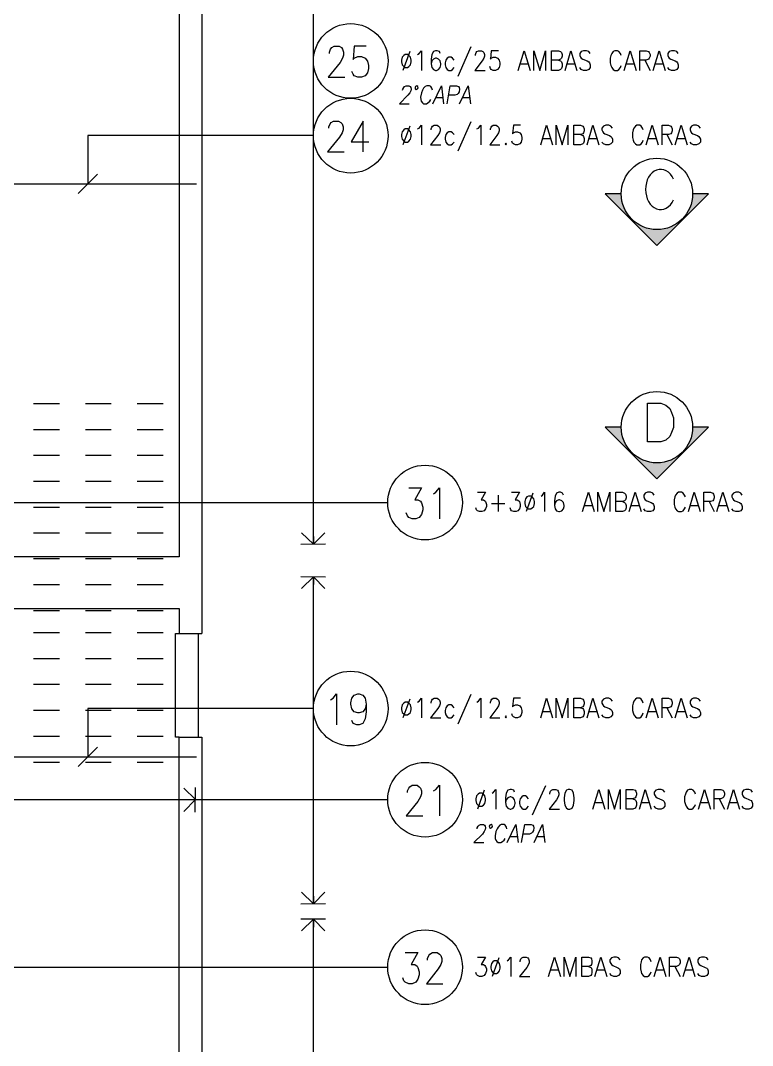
# Model space of a CAD drawing. Extents: x 157 to 1652, y -82 to 500.
# Drawn here: x 305.7 to 376.3, y 288.7 to 387.5 of the extents above; entities that cross this region are included whole.
import ezdxf

# ---------------------------------------------------------------- set-up
doc = ezdxf.new("R2010")
doc.units = 0
doc.header["$MEASUREMENT"] = 0
for name, color, linetype in [('PDF_00-COTAS-PARCIALES', 4, 'Continuous'), ('PDF_BARRAS-EN-VISTA-25', 4, 'Continuous'), ('PDF_CONTORNO-ENCOFRADO-25', 2, 'Continuous'), ('PDF_LINEAS-POS-ARMADURA', 4, 'Continuous')]:
    doc.layers.add(name, color=color, linetype=linetype)

msp = doc.modelspace()

# ---------------------------------------------------------------- hatches: boundary and pattern name
at = {"layer": 'PDF_00-COTAS-PARCIALES', "transparency": 33554559}
for points in [[(372.077, 370.83), (370.521, 370.83), (370.489, 370.195), (370.299, 369.592), (370.013, 369.021), (369.632, 368.513), (369.156, 368.1), (368.616, 367.751), (368.045, 367.529), (367.41, 367.402), (366.775, 367.402), (366.172, 367.529), (365.569, 367.751), (365.029, 368.1), (364.553, 368.513), (364.172, 369.021), (363.886, 369.592), (363.727, 370.195), (363.664, 370.83), (362.108, 370.83), (367.092, 365.846), (368.68, 367.402), (368.775, 367.529), (369.029, 367.751), (369.346, 368.1), (369.791, 368.513), (370.299, 369.021), (370.838, 369.592), (371.473, 370.195)], [(372.077, 348.322), (370.521, 348.322), (370.489, 347.719), (370.299, 347.084), (370.013, 346.545), (369.632, 346.037), (369.156, 345.592), (368.616, 345.275), (368.045, 345.021), (367.41, 344.925), (366.775, 344.925), (366.172, 345.021), (365.569, 345.275), (365.029, 345.592), (364.553, 346.037), (364.172, 346.545), (363.886, 347.084), (363.727, 347.719), (363.664, 348.322), (362.108, 348.322), (362.743, 347.719), (363.346, 347.084), (363.918, 346.545), (364.426, 346.037), (364.838, 345.592), (365.188, 345.275), (365.41, 345.021), (365.537, 344.925), (367.092, 343.338)]]:
    msp.add_hatch(color=256, dxfattribs=at).paths.add_polyline_path(points)

# ---------------------------------------------------------------- linework, layer by layer
at = {"layer": 'PDF_00-COTAS-PARCIALES', "lineweight": 25}
for points in [[(363.664, 370.83), (362.108, 370.83), (367.092, 365.846), (372.077, 370.83), (370.521, 370.83)], [(363.664, 348.322), (362.108, 348.322), (367.092, 343.338), (372.077, 348.322), (370.521, 348.322)]]:
    msp.add_lwpolyline(points, dxfattribs=at)
at = {"layer": 'PDF_00-COTAS-PARCIALES', "color": 6, "lineweight": 25}
msp.add_lwpolyline([(366.203, 346.894), (366.203, 350.64), (367.473, 350.64), (367.981, 350.449), (368.362, 350.1), (368.521, 349.719), (368.711, 349.211), (368.711, 348.291), (368.521, 347.783), (368.362, 347.402), (367.981, 347.052), (367.473, 346.894)], close=True, dxfattribs=at)
at = {"layer": 'PDF_00-COTAS-PARCIALES', "lineweight": 25}
for centre in [(367.108, 370.814), (367.108, 348.306)]:
    msp.add_circle(centre, 3.444, dxfattribs=at)
at = {"layer": 'PDF_00-COTAS-PARCIALES', "color": 6, "lineweight": 25}
msp.add_ellipse((367.46, 371.244), major_axis=(-0.001, 1.935), ratio=0.751241, start_param=5.245052, end_param=10.461151, dxfattribs=at)
at = {"layer": 'PDF_BARRAS-EN-VISTA-25', "color": 5, "lineweight": 25}
for points in [[(335.505, 384.354), (335.505, 384.481), (335.6, 384.767), (335.727, 384.926), (335.949, 385.053), (336.426, 385.053), (336.648, 384.926), (336.743, 384.767), (336.87, 384.481), (336.87, 384.195), (336.743, 383.91), (336.521, 383.497), (335.378, 382.068), (336.997, 382.068)], [(339.029, 385.053), (337.886, 385.053), (337.791, 383.783), (337.886, 383.91), (338.235, 384.068), (338.584, 384.068), (338.934, 383.91), (339.156, 383.624), (339.283, 383.211), (339.283, 382.926), (339.156, 382.481), (338.934, 382.195), (338.584, 382.068), (338.235, 382.068), (337.886, 382.195), (337.791, 382.354), (337.664, 382.64)], [(335.442, 377.148), (335.442, 377.275), (335.568, 377.56), (335.664, 377.719), (335.886, 377.846), (336.362, 377.846), (336.584, 377.719), (336.711, 377.56), (336.807, 377.275), (336.807, 376.989), (336.711, 376.703), (336.457, 376.291), (335.315, 374.862), (336.934, 374.862)], [(338.743, 374.862), (338.743, 377.846), (337.6, 375.846), (339.315, 375.846)], [(311.251, 370.862), (313.124, 372.735)], [(243.695, 371.783), (322.68, 371.783)], [(306.933, 350.608), (309.441, 350.608)], [(311.949, 350.608), (314.426, 350.608)], [(316.934, 350.608), (319.441, 350.608)], [(306.933, 348.1), (309.441, 348.1)], [(311.949, 348.1), (314.426, 348.1)], [(316.934, 348.1), (319.441, 348.1)], [(306.933, 345.624), (309.441, 345.624)], [(311.949, 345.624), (314.426, 345.624)], [(316.934, 345.624), (319.441, 345.624)], [(306.933, 343.116), (309.441, 343.116)], [(311.949, 343.116), (314.426, 343.116)], [(316.934, 343.116), (319.441, 343.116)], [(343.156, 342.449), (344.394, 342.449), (343.727, 341.306), (344.045, 341.306), (344.299, 341.179), (344.394, 341.021), (344.521, 340.608), (344.521, 340.322), (344.394, 339.878), (344.172, 339.592), (343.822, 339.465), (343.473, 339.465), (343.156, 339.592), (343.029, 339.751), (342.902, 340.037)], [(345.537, 341.878), (345.759, 342.037), (346.108, 342.449), (346.108, 339.465)], [(306.933, 340.608), (309.441, 340.608)], [(311.949, 340.608), (314.426, 340.608)], [(316.934, 340.608), (319.441, 340.608)], [(306.933, 338.132), (309.441, 338.132)], [(311.949, 338.132), (314.426, 338.132)], [(316.934, 338.132), (319.441, 338.132)], [(306.933, 335.624), (309.441, 335.624)], [(311.949, 335.624), (314.426, 335.624)], [(316.934, 335.624), (319.441, 335.624)], [(306.933, 333.116), (309.441, 333.116)], [(311.949, 333.116), (314.426, 333.116)], [(316.934, 333.116), (319.441, 333.116)], [(306.933, 330.608), (309.441, 330.608)], [(311.949, 330.608), (314.426, 330.608)], [(316.934, 330.608), (319.441, 330.608)], [(306.933, 328.513), (309.441, 328.513)], [(311.949, 328.513), (314.426, 328.513)], [(316.934, 328.513), (319.441, 328.513)], [(306.933, 326.005), (309.441, 326.005)], [(311.949, 326.005), (314.426, 326.005)], [(316.934, 326.005), (319.441, 326.005)], [(306.933, 323.529), (309.441, 323.529)], [(311.949, 323.529), (314.426, 323.529)], [(316.934, 323.529), (319.441, 323.529)], [(335.6, 322.005), (335.854, 322.163), (336.172, 322.576), (336.172, 319.592)], [(339.029, 321.592), (338.934, 321.148), (338.711, 320.862), (338.362, 320.735), (338.235, 320.735), (337.886, 320.862), (337.664, 321.148), (337.568, 321.592), (337.568, 321.719), (337.664, 322.163), (337.886, 322.449), (338.235, 322.576), (338.362, 322.576), (338.711, 322.449), (338.934, 322.163), (339.029, 321.592), (339.029, 320.862), (338.934, 320.163), (338.711, 319.719), (338.362, 319.592), (338.14, 319.592), (337.791, 319.719), (337.664, 320.005)], [(306.933, 321.021), (309.441, 321.021)], [(311.949, 321.021), (314.426, 321.021)], [(316.934, 321.021), (319.441, 321.021)], [(306.933, 318.513), (309.441, 318.513)], [(311.949, 318.513), (314.426, 318.513)], [(316.934, 318.513), (319.441, 318.513)], [(288.679, 316.513), (322.68, 316.513)], [(311.251, 315.56), (313.124, 317.433)], [(306.933, 316.005), (309.441, 316.005)], [(311.949, 316.005), (314.426, 316.005)], [(316.934, 316.005), (319.441, 316.005)], [(343.029, 313.052), (343.029, 313.211), (343.156, 313.497), (343.251, 313.624), (343.473, 313.783), (343.949, 313.783), (344.172, 313.624), (344.299, 313.497), (344.394, 313.211), (344.394, 312.925), (344.299, 312.64), (344.045, 312.195), (342.902, 310.798), (344.521, 310.798)], [(345.537, 313.211), (345.759, 313.338), (346.108, 313.783), (346.108, 310.798)], [(342.807, 297.624), (344.045, 297.624), (343.378, 296.481), (343.727, 296.481), (343.949, 296.322), (344.045, 296.195), (344.172, 295.751), (344.172, 295.465), (344.045, 295.052), (343.822, 294.767), (343.473, 294.608), (343.156, 294.608), (342.807, 294.767), (342.68, 294.894), (342.584, 295.179)], [(344.965, 296.894), (344.965, 297.052), (345.092, 297.338), (345.188, 297.465), (345.442, 297.624), (345.886, 297.624), (346.108, 297.465), (346.235, 297.338), (346.33, 297.052), (346.33, 296.767), (346.235, 296.481), (345.981, 296.036), (344.87, 294.608), (346.457, 294.608)]]:
    msp.add_lwpolyline(points, dxfattribs=at)
at = {"layer": 'PDF_BARRAS-EN-VISTA-25', "lineweight": 25}
for points in [[(349.156, 384.989), (347.886, 382.132)], [(343.251, 384.545), (342.584, 382.735)], [(344.013, 384.259), (344.172, 384.354), (344.394, 384.608), (344.394, 382.735)], [(346.172, 384.354), (346.108, 384.545), (345.886, 384.608), (345.727, 384.608), (345.537, 384.545), (345.378, 384.259), (345.315, 383.814), (345.315, 383.37), (345.378, 383.021), (345.537, 382.83), (345.727, 382.735), (345.822, 382.735), (346.013, 382.83), (346.172, 383.021), (346.235, 383.275), (346.235, 383.37), (346.172, 383.656), (346.013, 383.814), (345.822, 383.91), (345.727, 383.91), (345.537, 383.814), (345.378, 383.656), (345.315, 383.37)], [(347.537, 383.719), (347.378, 383.91), (347.251, 384.005), (347.029, 384.005), (346.87, 383.91), (346.743, 383.719), (346.68, 383.465), (346.68, 383.275), (346.743, 383.021), (346.87, 382.83), (347.029, 382.735), (347.251, 382.735), (347.378, 382.83), (347.537, 383.021)], [(349.6, 384.164), (349.6, 384.259), (349.664, 384.449), (349.727, 384.545), (349.886, 384.608), (350.172, 384.608), (350.299, 384.545), (350.394, 384.449), (350.457, 384.259), (350.457, 384.1), (350.394, 383.91), (350.235, 383.656), (349.537, 382.735), (350.521, 382.735)], [(351.823, 384.608), (351.092, 384.608), (351.029, 383.814), (351.092, 383.91), (351.315, 384.005), (351.537, 384.005), (351.727, 383.91), (351.886, 383.719), (351.949, 383.465), (351.949, 383.275), (351.886, 383.021), (351.727, 382.83), (351.537, 382.735), (351.315, 382.735), (351.092, 382.83), (351.029, 382.926), (350.965, 383.116)], [(353.727, 382.735), (354.299, 384.608), (354.87, 382.735)], [(355.219, 382.735), (355.219, 384.608), (355.791, 382.735), (356.362, 384.608), (356.362, 382.735)], [(357.6, 383.719), (357.791, 383.656), (357.886, 383.56), (357.95, 383.37), (357.95, 383.116), (357.886, 382.926), (357.791, 382.83), (357.6, 382.735), (356.934, 382.735), (356.934, 384.608), (357.6, 384.608), (357.791, 384.545), (357.886, 384.449), (357.95, 384.259), (357.95, 384.1), (357.886, 383.91), (357.791, 383.814), (357.6, 383.719), (356.934, 383.719)], [(358.235, 382.735), (358.807, 384.608), (359.378, 382.735)], [(360.648, 384.354), (360.521, 384.545), (360.299, 384.608), (360.013, 384.608), (359.791, 384.545), (359.664, 384.354), (359.664, 384.164), (359.727, 384.005), (359.791, 383.91), (359.95, 383.814), (360.362, 383.656), (360.521, 383.56), (360.584, 383.465), (360.648, 383.275), (360.648, 383.021), (360.521, 382.83), (360.299, 382.735), (360.013, 382.735), (359.791, 382.83), (359.664, 383.021)], [(363.664, 384.164), (363.6, 384.354), (363.442, 384.545), (363.315, 384.608), (363.029, 384.608), (362.87, 384.545), (362.743, 384.354), (362.648, 384.164), (362.584, 383.91), (362.584, 383.465), (362.648, 383.211), (362.743, 383.021), (362.87, 382.83), (363.029, 382.735), (363.315, 382.735), (363.442, 382.83), (363.6, 383.021), (363.664, 383.211)], [(363.95, 382.735), (364.521, 384.608), (365.092, 382.735)], [(365.442, 382.735), (365.442, 384.608), (366.077, 384.608), (366.299, 384.545), (366.362, 384.449), (366.457, 384.259), (366.457, 384.1), (366.362, 383.91), (366.299, 383.814), (366.077, 383.719), (365.442, 383.719)], [(365.95, 383.719), (366.457, 382.735)], [(366.743, 382.735), (367.315, 384.608), (367.886, 382.735)], [(369.156, 384.354), (369.029, 384.545), (368.807, 384.608), (368.521, 384.608), (368.299, 384.545), (368.172, 384.354), (368.172, 384.164), (368.235, 384.005), (368.299, 383.91), (368.457, 383.814), (368.87, 383.656), (369.029, 383.56), (369.092, 383.465), (369.156, 383.275), (369.156, 383.021), (369.029, 382.83), (368.807, 382.735), (368.521, 382.735), (368.299, 382.83), (368.172, 383.021)], [(353.949, 383.37), (354.648, 383.37)], [(358.457, 383.37), (359.156, 383.37)], [(364.172, 383.37), (364.87, 383.37)], [(366.934, 383.37), (367.664, 383.37)], [(349.156, 377.783), (347.886, 374.926)], [(343.251, 377.338), (342.584, 375.56)], [(344.013, 377.084), (344.172, 377.148), (344.394, 377.433), (344.394, 375.56)], [(345.315, 376.989), (345.315, 377.084), (345.378, 377.243), (345.442, 377.338), (345.6, 377.433), (345.886, 377.433), (346.013, 377.338), (346.108, 377.243), (346.172, 377.084), (346.172, 376.894), (346.108, 376.703), (345.949, 376.449), (345.251, 375.56), (346.235, 375.56)], [(347.537, 376.545), (347.378, 376.703), (347.251, 376.799), (347.029, 376.799), (346.87, 376.703), (346.743, 376.545), (346.68, 376.259), (346.68, 376.1), (346.743, 375.814), (346.87, 375.656), (347.029, 375.56), (347.251, 375.56), (347.378, 375.656), (347.537, 375.814)], [(349.727, 377.084), (349.886, 377.148), (350.108, 377.433), (350.108, 375.56)], [(351.029, 376.989), (351.029, 377.084), (351.092, 377.243), (351.156, 377.338), (351.315, 377.433), (351.6, 377.433), (351.727, 377.338), (351.823, 377.243), (351.886, 377.084), (351.886, 376.894), (351.823, 376.703), (351.664, 376.449), (350.965, 375.56), (351.949, 375.56)], [(353.949, 377.433), (353.251, 377.433), (353.156, 376.608), (353.251, 376.703), (353.442, 376.799), (353.664, 376.799), (353.886, 376.703), (354.013, 376.545), (354.076, 376.259), (354.076, 376.1), (354.013, 375.814), (353.886, 375.656), (353.664, 375.56), (353.442, 375.56), (353.251, 375.656), (353.156, 375.719), (353.092, 375.91)], [(355.886, 375.56), (356.457, 377.433), (357.029, 375.56)], [(357.378, 375.56), (357.378, 377.433), (357.95, 375.56), (358.521, 377.433), (358.521, 375.56)], [(359.727, 376.545), (359.95, 376.449), (360.013, 376.354), (360.076, 376.164), (360.076, 375.91), (360.013, 375.719), (359.95, 375.656), (359.727, 375.56), (359.092, 375.56), (359.092, 377.433), (359.727, 377.433), (359.95, 377.338), (360.013, 377.243), (360.076, 377.084), (360.076, 376.894), (360.013, 376.703), (359.95, 376.608), (359.727, 376.545), (359.092, 376.545)], [(360.362, 375.56), (360.934, 377.433), (361.505, 375.56)], [(362.807, 377.148), (362.648, 377.338), (362.457, 377.433), (362.172, 377.433), (361.95, 377.338), (361.791, 377.148), (361.791, 376.989), (361.886, 376.799), (361.95, 376.703), (362.077, 376.608), (362.521, 376.449), (362.648, 376.354), (362.743, 376.259), (362.807, 376.1), (362.807, 375.814), (362.648, 375.656), (362.457, 375.56), (362.172, 375.56), (361.95, 375.656), (361.791, 375.814)], [(365.791, 376.989), (365.727, 377.148), (365.6, 377.338), (365.442, 377.433), (365.156, 377.433), (365.029, 377.338), (364.87, 377.148), (364.807, 376.989), (364.743, 376.703), (364.743, 376.259), (364.807, 376.005), (364.87, 375.814), (365.029, 375.656), (365.156, 375.56), (365.442, 375.56), (365.6, 375.656), (365.727, 375.814), (365.791, 376.005)], [(366.077, 375.56), (366.648, 377.433), (367.219, 375.56)], [(367.6, 375.56), (367.6, 377.433), (368.235, 377.433), (368.457, 377.338), (368.521, 377.243), (368.584, 377.084), (368.584, 376.894), (368.521, 376.703), (368.457, 376.608), (368.235, 376.545), (367.6, 376.545)], [(368.87, 375.56), (369.442, 377.433), (370.013, 375.56)], [(371.315, 377.148), (371.156, 377.338), (370.934, 377.433), (370.648, 377.433), (370.457, 377.338), (370.299, 377.148), (370.299, 376.989), (370.362, 376.799), (370.457, 376.703), (370.584, 376.608), (371.029, 376.449), (371.156, 376.354), (371.219, 376.259), (371.315, 376.1), (371.315, 375.814), (371.156, 375.656), (370.934, 375.56), (370.648, 375.56), (370.457, 375.656), (370.299, 375.814)], [(356.076, 376.164), (356.807, 376.164)], [(360.584, 376.164), (361.315, 376.164)], [(366.299, 376.164), (367.029, 376.164)], [(368.077, 376.545), (368.584, 375.56)], [(369.092, 376.164), (369.791, 376.164)], [(349.791, 342.037), (350.553, 342.037), (350.14, 341.306), (350.362, 341.306), (350.489, 341.211), (350.553, 341.148), (350.648, 340.862), (350.648, 340.671), (350.553, 340.418), (350.426, 340.227), (350.203, 340.164), (349.981, 340.164), (349.791, 340.227), (349.696, 340.322), (349.632, 340.513)], [(351.791, 341.751), (351.791, 340.164)], [(353.061, 342.037), (353.854, 342.037), (353.41, 341.306), (353.632, 341.306), (353.791, 341.211), (353.854, 341.148), (353.918, 340.862), (353.918, 340.671), (353.854, 340.418), (353.696, 340.227), (353.505, 340.164), (353.283, 340.164), (353.061, 340.227), (352.997, 340.322), (352.934, 340.513)], [(355.124, 341.941), (354.489, 340.164)], [(355.918, 341.656), (356.076, 341.751), (356.267, 342.037), (356.267, 340.164)], [(358.076, 341.751), (357.981, 341.941), (357.791, 342.037), (357.632, 342.037), (357.41, 341.941), (357.283, 341.656), (357.219, 341.211), (357.219, 340.767), (357.283, 340.418), (357.41, 340.227), (357.632, 340.164), (357.696, 340.164), (357.918, 340.227), (358.076, 340.418), (358.14, 340.671), (358.14, 340.767), (358.076, 341.052), (357.918, 341.211), (357.696, 341.306), (357.632, 341.306), (357.41, 341.211), (357.283, 341.052), (357.219, 340.767)], [(359.918, 340.164), (360.489, 342.037), (361.061, 340.164)], [(361.41, 340.164), (361.41, 342.037), (361.981, 340.164), (362.553, 342.037), (362.553, 340.164)], [(363.791, 341.148), (363.981, 341.052), (364.077, 340.957), (364.14, 340.767), (364.14, 340.513), (364.077, 340.322), (363.981, 340.227), (363.791, 340.164), (363.124, 340.164), (363.124, 342.037), (363.791, 342.037), (363.981, 341.941), (364.077, 341.846), (364.14, 341.656), (364.14, 341.497), (364.077, 341.306), (363.981, 341.211), (363.791, 341.148), (363.124, 341.148)], [(364.426, 340.164), (364.997, 342.037), (365.569, 340.164)], [(366.838, 341.751), (366.711, 341.941), (366.489, 342.037), (366.203, 342.037), (365.981, 341.941), (365.854, 341.751), (365.854, 341.592), (365.918, 341.402), (365.981, 341.306), (366.14, 341.211), (366.553, 341.052), (366.711, 340.957), (366.775, 340.862), (366.838, 340.671), (366.838, 340.418), (366.711, 340.227), (366.489, 340.164), (366.203, 340.164), (365.981, 340.227), (365.854, 340.418)], [(369.854, 341.592), (369.759, 341.751), (369.632, 341.941), (369.473, 342.037), (369.188, 342.037), (369.061, 341.941), (368.902, 341.751), (368.838, 341.592), (368.775, 341.306), (368.775, 340.862), (368.838, 340.608), (368.902, 340.418), (369.061, 340.227), (369.188, 340.164), (369.473, 340.164), (369.632, 340.227), (369.759, 340.418), (369.854, 340.608)], [(370.14, 340.164), (370.711, 342.037), (371.283, 340.164)], [(371.632, 340.164), (371.632, 342.037), (372.267, 342.037), (372.489, 341.941), (372.553, 341.846), (372.616, 341.656), (372.616, 341.497), (372.553, 341.306), (372.489, 341.211), (372.267, 341.148), (371.632, 341.148)], [(372.902, 340.164), (373.473, 342.037), (374.045, 340.164)], [(375.346, 341.751), (375.188, 341.941), (374.997, 342.037), (374.711, 342.037), (374.489, 341.941), (374.331, 341.751), (374.331, 341.592), (374.426, 341.402), (374.489, 341.306), (374.616, 341.211), (375.061, 341.052), (375.188, 340.957), (375.283, 340.862), (375.346, 340.671), (375.346, 340.418), (375.188, 340.227), (374.997, 340.164), (374.711, 340.164), (374.489, 340.227), (374.331, 340.418)], [(351.124, 340.957), (352.426, 340.957)], [(360.14, 340.767), (360.838, 340.767)], [(364.648, 340.767), (365.346, 340.767)], [(370.33, 340.767), (371.061, 340.767)], [(372.14, 341.148), (372.616, 340.164)], [(373.124, 340.767), (373.854, 340.767)], [(349.156, 322.513), (347.886, 319.656)], [(343.251, 322.068), (342.584, 320.259)], [(344.013, 321.783), (344.172, 321.878), (344.394, 322.163), (344.394, 320.259)], [(345.315, 321.687), (345.315, 321.783), (345.378, 321.973), (345.442, 322.068), (345.6, 322.163), (345.886, 322.163), (346.013, 322.068), (346.108, 321.973), (346.172, 321.783), (346.172, 321.624), (346.108, 321.433), (345.949, 321.179), (345.251, 320.259), (346.235, 320.259)], [(347.537, 321.243), (347.378, 321.433), (347.251, 321.529), (347.029, 321.529), (346.87, 321.433), (346.743, 321.243), (346.68, 320.989), (346.68, 320.798), (346.743, 320.544), (346.87, 320.354), (347.029, 320.259), (347.251, 320.259), (347.378, 320.354), (347.537, 320.544)], [(349.727, 321.783), (349.886, 321.878), (350.108, 322.163), (350.108, 320.259)], [(351.029, 321.687), (351.029, 321.783), (351.092, 321.973), (351.156, 322.068), (351.315, 322.163), (351.6, 322.163), (351.727, 322.068), (351.823, 321.973), (351.886, 321.783), (351.886, 321.624), (351.823, 321.433), (351.664, 321.179), (350.965, 320.259), (351.949, 320.259)], [(353.949, 322.163), (353.251, 322.163), (353.156, 321.338), (353.251, 321.433), (353.442, 321.529), (353.664, 321.529), (353.886, 321.433), (354.013, 321.243), (354.076, 320.989), (354.076, 320.798), (354.013, 320.544), (353.886, 320.354), (353.664, 320.259), (353.442, 320.259), (353.251, 320.354), (353.156, 320.449), (353.092, 320.64)], [(355.886, 320.259), (356.457, 322.163), (357.029, 320.259)], [(357.378, 320.259), (357.378, 322.163), (357.95, 320.259), (358.521, 322.163), (358.521, 320.259)], [(359.727, 321.243), (359.95, 321.179), (360.013, 321.084), (360.076, 320.894), (360.076, 320.64), (360.013, 320.449), (359.95, 320.354), (359.727, 320.259), (359.092, 320.259), (359.092, 322.163), (359.727, 322.163), (359.95, 322.068), (360.013, 321.973), (360.076, 321.783), (360.076, 321.624), (360.013, 321.433), (359.95, 321.338), (359.727, 321.243), (359.092, 321.243)], [(360.362, 320.259), (360.934, 322.163), (361.505, 320.259)], [(362.807, 321.878), (362.648, 322.068), (362.457, 322.163), (362.172, 322.163), (361.95, 322.068), (361.791, 321.878), (361.791, 321.687), (361.886, 321.529), (361.95, 321.433), (362.077, 321.338), (362.521, 321.179), (362.648, 321.084), (362.743, 320.989), (362.807, 320.798), (362.807, 320.544), (362.648, 320.354), (362.457, 320.259), (362.172, 320.259), (361.95, 320.354), (361.791, 320.544)], [(365.791, 321.687), (365.727, 321.878), (365.6, 322.068), (365.442, 322.163), (365.156, 322.163), (365.029, 322.068), (364.87, 321.878), (364.807, 321.687), (364.743, 321.433), (364.743, 320.989), (364.807, 320.735), (364.87, 320.544), (365.029, 320.354), (365.156, 320.259), (365.442, 320.259), (365.6, 320.354), (365.727, 320.544), (365.791, 320.735)], [(366.077, 320.259), (366.648, 322.163), (367.219, 320.259)], [(367.6, 320.259), (367.6, 322.163), (368.235, 322.163), (368.457, 322.068), (368.521, 321.973), (368.584, 321.783), (368.584, 321.624), (368.521, 321.433), (368.457, 321.338), (368.235, 321.243), (367.6, 321.243)], [(368.87, 320.259), (369.442, 322.163), (370.013, 320.259)], [(371.315, 321.878), (371.156, 322.068), (370.934, 322.163), (370.648, 322.163), (370.457, 322.068), (370.299, 321.878), (370.299, 321.687), (370.362, 321.529), (370.457, 321.433), (370.584, 321.338), (371.029, 321.179), (371.156, 321.084), (371.219, 320.989), (371.315, 320.798), (371.315, 320.544), (371.156, 320.354), (370.934, 320.259), (370.648, 320.259), (370.457, 320.354), (370.299, 320.544)], [(356.076, 320.894), (356.807, 320.894)], [(360.584, 320.894), (361.315, 320.894)], [(366.299, 320.894), (367.029, 320.894)], [(368.077, 321.243), (368.584, 320.259)], [(369.092, 320.894), (369.791, 320.894)], [(356.362, 313.719), (355.061, 310.862)], [(350.426, 313.275), (349.791, 311.465)], [(351.219, 312.989), (351.346, 313.084), (351.569, 313.338), (351.569, 311.465)], [(353.346, 313.084), (353.283, 313.275), (353.061, 313.338), (352.934, 313.338), (352.711, 313.275), (352.553, 312.989), (352.489, 312.544), (352.489, 312.1), (352.553, 311.751), (352.711, 311.56), (352.934, 311.465), (352.997, 311.465), (353.219, 311.56), (353.346, 311.751), (353.41, 312.005), (353.41, 312.1), (353.346, 312.354), (353.219, 312.544), (352.997, 312.64), (352.934, 312.64), (352.711, 312.544), (352.553, 312.354), (352.489, 312.1)], [(354.711, 312.449), (354.553, 312.64), (354.426, 312.735), (354.203, 312.735), (354.076, 312.64), (353.918, 312.449), (353.854, 312.195), (353.854, 312.005), (353.918, 311.751), (354.076, 311.56), (354.203, 311.465), (354.426, 311.465), (354.553, 311.56), (354.711, 311.751)], [(356.775, 312.894), (356.775, 312.989), (356.838, 313.179), (356.934, 313.275), (357.061, 313.338), (357.346, 313.338), (357.505, 313.275), (357.569, 313.179), (357.632, 312.989), (357.632, 312.83), (357.569, 312.64), (357.41, 312.354), (356.711, 311.465), (357.696, 311.465)], [(360.934, 311.465), (361.505, 313.338), (362.077, 311.465)], [(362.426, 311.465), (362.426, 313.338), (362.997, 311.465), (363.569, 313.338), (363.569, 311.465)], [(364.775, 312.449), (364.997, 312.354), (365.061, 312.29), (365.124, 312.1), (365.124, 311.846), (365.061, 311.656), (364.997, 311.56), (364.775, 311.465), (364.14, 311.465), (364.14, 313.338), (364.775, 313.338), (364.997, 313.275), (365.061, 313.179), (365.124, 312.989), (365.124, 312.83), (365.061, 312.64), (364.997, 312.544), (364.775, 312.449), (364.14, 312.449)], [(365.41, 311.465), (365.981, 313.338), (366.553, 311.465)], [(367.854, 313.084), (367.696, 313.275), (367.505, 313.338), (367.219, 313.338), (366.997, 313.275), (366.838, 313.084), (366.838, 312.894), (366.934, 312.735), (366.997, 312.64), (367.124, 312.544), (367.569, 312.354), (367.696, 312.29), (367.791, 312.195), (367.854, 312.005), (367.854, 311.751), (367.696, 311.56), (367.505, 311.465), (367.219, 311.465), (366.997, 311.56), (366.838, 311.751)], [(370.838, 312.894), (370.775, 313.084), (370.616, 313.275), (370.489, 313.338), (370.204, 313.338), (370.045, 313.275), (369.918, 313.084), (369.854, 312.894), (369.759, 312.64), (369.759, 312.195), (369.854, 311.909), (369.918, 311.751), (370.045, 311.56), (370.204, 311.465), (370.489, 311.465), (370.616, 311.56), (370.775, 311.751), (370.838, 311.909)], [(371.124, 311.465), (371.696, 313.338), (372.267, 311.465)], [(372.616, 311.465), (372.616, 313.338), (373.283, 313.338), (373.473, 313.275), (373.569, 313.179), (373.632, 312.989), (373.632, 312.83), (373.569, 312.64), (373.473, 312.544), (373.283, 312.449), (372.616, 312.449)], [(373.918, 311.465), (374.489, 313.338), (375.061, 311.465)], [(376.331, 313.084), (376.204, 313.275), (375.981, 313.338), (375.696, 313.338), (375.473, 313.275), (375.346, 313.084), (375.346, 312.894), (375.41, 312.735), (375.473, 312.64), (375.632, 312.544), (376.045, 312.354), (376.204, 312.29), (376.267, 312.195), (376.331, 312.005), (376.331, 311.751), (376.204, 311.56), (375.981, 311.465), (375.696, 311.465), (375.473, 311.56), (375.346, 311.751)], [(361.124, 312.1), (361.854, 312.1)], [(365.632, 312.1), (366.362, 312.1)], [(371.346, 312.1), (372.045, 312.1)], [(373.124, 312.449), (373.632, 311.465)], [(374.14, 312.1), (374.838, 312.1)], [(349.791, 297.179), (350.553, 297.179), (350.14, 296.481), (350.362, 296.481), (350.489, 296.386), (350.553, 296.29), (350.648, 296.036), (350.648, 295.846), (350.553, 295.592), (350.426, 295.402), (350.203, 295.306), (349.981, 295.306), (349.791, 295.402), (349.696, 295.497), (349.632, 295.687)], [(351.854, 297.116), (351.219, 295.306)], [(352.648, 296.83), (352.775, 296.925), (352.997, 297.179), (352.997, 295.306)], [(353.918, 296.735), (353.918, 296.83), (353.981, 297.021), (354.076, 297.116), (354.203, 297.179), (354.489, 297.179), (354.648, 297.116), (354.711, 297.021), (354.775, 296.83), (354.775, 296.64), (354.711, 296.481), (354.553, 296.195), (353.854, 295.306), (354.838, 295.306)], [(356.648, 295.306), (357.219, 297.179), (357.791, 295.306)], [(358.14, 295.306), (358.14, 297.179), (358.711, 295.306), (359.283, 297.179), (359.283, 295.306)], [(360.489, 296.29), (360.711, 296.195), (360.775, 296.132), (360.838, 295.941), (360.838, 295.687), (360.775, 295.497), (360.711, 295.402), (360.489, 295.306), (359.854, 295.306), (359.854, 297.179), (360.489, 297.179), (360.711, 297.116), (360.775, 297.021), (360.838, 296.83), (360.838, 296.64), (360.775, 296.481), (360.711, 296.386), (360.489, 296.29), (359.854, 296.29)], [(361.124, 295.306), (361.696, 297.179), (362.267, 295.306)], [(363.569, 296.925), (363.41, 297.116), (363.219, 297.179), (362.934, 297.179), (362.711, 297.116), (362.553, 296.925), (362.553, 296.735), (362.648, 296.576), (362.711, 296.481), (362.838, 296.386), (363.283, 296.195), (363.41, 296.132), (363.505, 296.036), (363.569, 295.846), (363.569, 295.592), (363.41, 295.402), (363.219, 295.306), (362.934, 295.306), (362.711, 295.402), (362.553, 295.592)], [(366.553, 296.735), (366.489, 296.925), (366.362, 297.116), (366.203, 297.179), (365.918, 297.179), (365.791, 297.116), (365.632, 296.925), (365.569, 296.735), (365.505, 296.481), (365.505, 296.036), (365.569, 295.751), (365.632, 295.592), (365.791, 295.402), (365.918, 295.306), (366.203, 295.306), (366.362, 295.402), (366.489, 295.592), (366.553, 295.751)], [(366.838, 295.306), (367.41, 297.179), (367.981, 295.306)], [(368.33, 295.306), (368.33, 297.179), (368.997, 297.179), (369.188, 297.116), (369.283, 297.021), (369.346, 296.83), (369.346, 296.64), (369.283, 296.481), (369.188, 296.386), (368.997, 296.29), (368.33, 296.29)], [(369.632, 295.306), (370.204, 297.179), (370.775, 295.306)], [(372.045, 296.925), (371.918, 297.116), (371.696, 297.179), (371.41, 297.179), (371.188, 297.116), (371.061, 296.925), (371.061, 296.735), (371.124, 296.576), (371.188, 296.481), (371.346, 296.386), (371.759, 296.195), (371.918, 296.132), (371.981, 296.036), (372.045, 295.846), (372.045, 295.592), (371.918, 295.402), (371.696, 295.306), (371.41, 295.306), (371.188, 295.402), (371.061, 295.592)], [(356.838, 295.941), (357.569, 295.941)], [(361.346, 295.941), (362.077, 295.941)], [(367.061, 295.941), (367.791, 295.941)], [(368.838, 296.29), (369.346, 295.306)], [(369.854, 295.941), (370.553, 295.941)]]:
    msp.add_lwpolyline(points, dxfattribs=at)
for points in [[(342.807, 384.259), (342.68, 384.164), (342.521, 384.005), (342.457, 383.719), (342.457, 383.56), (342.521, 383.275), (342.68, 383.116), (342.807, 383.021), (343.029, 383.021), (343.156, 383.116), (343.315, 383.275), (343.378, 383.56), (343.378, 383.719), (343.315, 384.005), (343.156, 384.164), (343.029, 384.259)], [(342.807, 377.084), (342.68, 376.989), (342.521, 376.799), (342.457, 376.545), (342.457, 376.354), (342.521, 376.1), (342.68, 375.91), (342.807, 375.814), (343.029, 375.814), (343.156, 375.91), (343.315, 376.1), (343.378, 376.354), (343.378, 376.545), (343.315, 376.799), (343.156, 376.989), (343.029, 377.084)], [(352.521, 375.719), (352.457, 375.656), (352.521, 375.56), (352.584, 375.656)], [(354.711, 341.656), (354.553, 341.592), (354.426, 341.402), (354.362, 341.148), (354.362, 340.957), (354.426, 340.671), (354.553, 340.513), (354.711, 340.418), (354.934, 340.418), (355.061, 340.513), (355.219, 340.671), (355.283, 340.957), (355.283, 341.148), (355.219, 341.402), (355.061, 341.592), (354.934, 341.656)], [(342.807, 321.783), (342.68, 321.687), (342.521, 321.529), (342.457, 321.243), (342.457, 321.084), (342.521, 320.798), (342.68, 320.64), (342.807, 320.544), (343.029, 320.544), (343.156, 320.64), (343.315, 320.798), (343.378, 321.084), (343.378, 321.243), (343.315, 321.529), (343.156, 321.687), (343.029, 321.783)], [(352.521, 320.449), (352.457, 320.354), (352.521, 320.259), (352.584, 320.354)], [(349.981, 312.989), (349.854, 312.894), (349.696, 312.735), (349.632, 312.449), (349.632, 312.29), (349.696, 312.005), (349.854, 311.846), (349.981, 311.751), (350.203, 311.751), (350.362, 311.846), (350.489, 312.005), (350.553, 312.29), (350.553, 312.449), (350.489, 312.735), (350.362, 312.894), (350.203, 312.989)], [(358.553, 313.338), (358.362, 313.275), (358.203, 312.989), (358.14, 312.544), (358.14, 312.29), (358.203, 311.846), (358.362, 311.56), (358.553, 311.465), (358.711, 311.465), (358.934, 311.56), (359.061, 311.846), (359.124, 312.29), (359.124, 312.544), (359.061, 312.989), (358.934, 313.275), (358.711, 313.338)], [(351.41, 296.83), (351.283, 296.735), (351.124, 296.576), (351.061, 296.29), (351.061, 296.132), (351.124, 295.846), (351.283, 295.687), (351.41, 295.592), (351.632, 295.592), (351.791, 295.687), (351.918, 295.846), (351.981, 296.132), (351.981, 296.29), (351.918, 296.576), (351.791, 296.735), (351.632, 296.83)]]:
    msp.add_lwpolyline(points, close=True, dxfattribs=at)
at = {"layer": 'PDF_BARRAS-EN-VISTA-25', "color": 2, "lineweight": 25}
for points in [[(311.441, 371.783), (312.172, 371.783)], [(311.441, 316.513), (312.172, 316.513)]]:
    msp.add_lwpolyline(points, dxfattribs=at)
at = {"layer": 'PDF_BARRAS-EN-VISTA-25', "lineweight": 25}
for centre in [(337.553, 383.64), (337.553, 376.433), (344.727, 341.037), (337.553, 321.163), (344.727, 312.37), (344.727, 296.211)]:
    msp.add_circle(centre, 3.603, dxfattribs=at)
at = {"layer": 'PDF_CONTORNO-ENCOFRADO-25', "lineweight": 25}
for points in [[(241.219, 455.878), (243.219, 455.878), (243.219, 328.417), (245.409, 328.417), (245.409, 330.83), (320.997, 330.83), (320.997, 328.417)], [(323.187, 455.878), (323.187, 328.417)], [(320.997, 318.417), (320.648, 318.417), (320.648, 328.417), (320.997, 328.417)], [(320.997, 328.417), (323.187, 328.417)], [(322.87, 318.417), (322.87, 328.417)]]:
    msp.add_lwpolyline(points, dxfattribs=at)
for points in [[(245.409, 455.878), (320.997, 455.878), (320.997, 335.814), (245.409, 335.814)], [(323.187, 318.417), (323.187, 239.655), (320.997, 239.655), (320.997, 318.417)]]:
    msp.add_lwpolyline(points, close=True, dxfattribs=at)
at = {"layer": 'PDF_LINEAS-POS-ARMADURA', "color": 2, "lineweight": 25}
for points in [[(333.949, 337.751), (333.949, 337.021), (333.949, 396.989), (333.949, 396.227)], [(333.949, 376.449), (312.172, 376.449), (312.172, 371.783)], [(274.711, 341.052), (341.124, 341.052)], [(335.124, 337.021), (332.743, 336.989)], [(335.124, 333.846), (332.743, 333.878)], [(333.949, 303.052), (333.949, 302.322), (333.949, 333.878), (333.949, 333.116)], [(333.949, 321.179), (312.172, 321.179), (312.172, 316.513)], [(322.553, 311.179), (322.584, 313.56)], [(244.552, 312.386), (243.822, 312.386), (341.124, 312.386)], [(321.822, 312.386), (322.584, 312.386)], [(300.108, 305.941), (300.108, 296.227), (341.124, 296.227)], [(335.124, 302.322), (332.743, 302.29)], [(335.124, 300.83), (332.743, 300.83)], [(333.949, 159.877), (333.949, 159.115), (333.949, 300.83), (333.949, 300.068)]]:
    msp.add_lwpolyline(points, dxfattribs=at)
at = {"layer": 'PDF_LINEAS-POS-ARMADURA', "color": 3, "lineweight": 25}
for points in [[(342.553, 380.83), (342.584, 380.926), (342.68, 381.084), (342.743, 381.18), (342.902, 381.243), (343.156, 381.243), (343.283, 381.18), (343.346, 381.084), (343.378, 380.926), (343.346, 380.767), (343.251, 380.576), (343.061, 380.354), (342.267, 379.497), (343.188, 379.497)], [(345.442, 380.83), (345.378, 381.021), (345.283, 381.18), (345.156, 381.243), (344.902, 381.243), (344.743, 381.18), (344.584, 381.021), (344.489, 380.83), (344.394, 380.576), (344.299, 380.164), (344.33, 379.91), (344.362, 379.751), (344.489, 379.592), (344.584, 379.497), (344.87, 379.497), (344.997, 379.592), (345.188, 379.751), (345.283, 379.91)], [(345.473, 379.497), (346.299, 381.243), (346.521, 379.497)], [(346.87, 379.497), (347.156, 381.243), (347.759, 381.243), (347.949, 381.18), (348.013, 381.084), (348.045, 380.926), (348.013, 380.672), (347.918, 380.513), (347.822, 380.418), (347.6, 380.354), (346.997, 380.354)], [(348.045, 379.497), (348.902, 381.243), (349.124, 379.497)], [(345.759, 380.1), (346.426, 380.1)], [(348.362, 380.1), (349.029, 380.1)], [(349.759, 309.56), (349.759, 309.656), (349.854, 309.814), (349.949, 309.909), (350.076, 309.973), (350.362, 309.973), (350.457, 309.909), (350.521, 309.814), (350.553, 309.656), (350.521, 309.497), (350.426, 309.306), (350.267, 309.052), (349.442, 308.227), (350.394, 308.227)], [(352.616, 309.56), (352.584, 309.719), (352.457, 309.909), (352.362, 309.973), (352.076, 309.973), (351.949, 309.909), (351.791, 309.719), (351.696, 309.56), (351.569, 309.306), (351.505, 308.894), (351.505, 308.64), (351.569, 308.481), (351.664, 308.322), (351.791, 308.227), (352.045, 308.227), (352.203, 308.322), (352.362, 308.481), (352.457, 308.64)], [(352.648, 308.227), (353.473, 309.973), (353.727, 308.227)], [(354.045, 308.227), (354.362, 309.973), (354.965, 309.973), (355.124, 309.909), (355.188, 309.814), (355.219, 309.656), (355.188, 309.402), (355.092, 309.243), (354.997, 309.148), (354.807, 309.052), (354.203, 309.052)], [(355.251, 308.227), (356.076, 309.973), (356.299, 308.227)], [(352.934, 308.83), (353.6, 308.83)], [(355.537, 308.83), (356.203, 308.83)]]:
    msp.add_lwpolyline(points, dxfattribs=at)
at = {"layer": 'PDF_LINEAS-POS-ARMADURA', "lineweight": 25}
for points in [[(332.807, 338.132), (333.949, 337.021), (335.061, 338.132)], [(332.807, 332.735), (333.949, 333.878), (335.061, 332.735)], [(321.441, 313.497), (322.584, 312.386), (321.441, 311.243)], [(332.807, 303.433), (333.949, 302.322), (335.061, 303.433)], [(332.807, 299.719), (333.949, 300.83), (335.061, 299.719)]]:
    msp.add_lwpolyline(points, dxfattribs=at)
at = {"layer": 'PDF_LINEAS-POS-ARMADURA', "color": 3, "lineweight": 25}
for points in [[(343.756, 381.073), (343.741, 380.98), (343.795, 380.901), (343.876, 380.899)], [(343.928, 381.238), (343.847, 381.241), (343.77, 381.167), (343.756, 381.073)], [(343.876, 380.899), (343.957, 380.896), (344.034, 380.97), (344.048, 381.063)], [(344.048, 381.063), (344.062, 381.157), (344.008, 381.236), (343.928, 381.238)], [(350.93, 309.803), (350.916, 309.71), (350.97, 309.631), (351.05, 309.628)], [(351.102, 309.968), (351.022, 309.971), (350.945, 309.897), (350.93, 309.803)], [(351.05, 309.628), (351.131, 309.626), (351.208, 309.7), (351.223, 309.793)], [(351.223, 309.793), (351.237, 309.887), (351.183, 309.965), (351.102, 309.968)]]:
    msp.add_open_spline(points, degree=3, dxfattribs=at)

doc.saveas('drawing.dxf')
